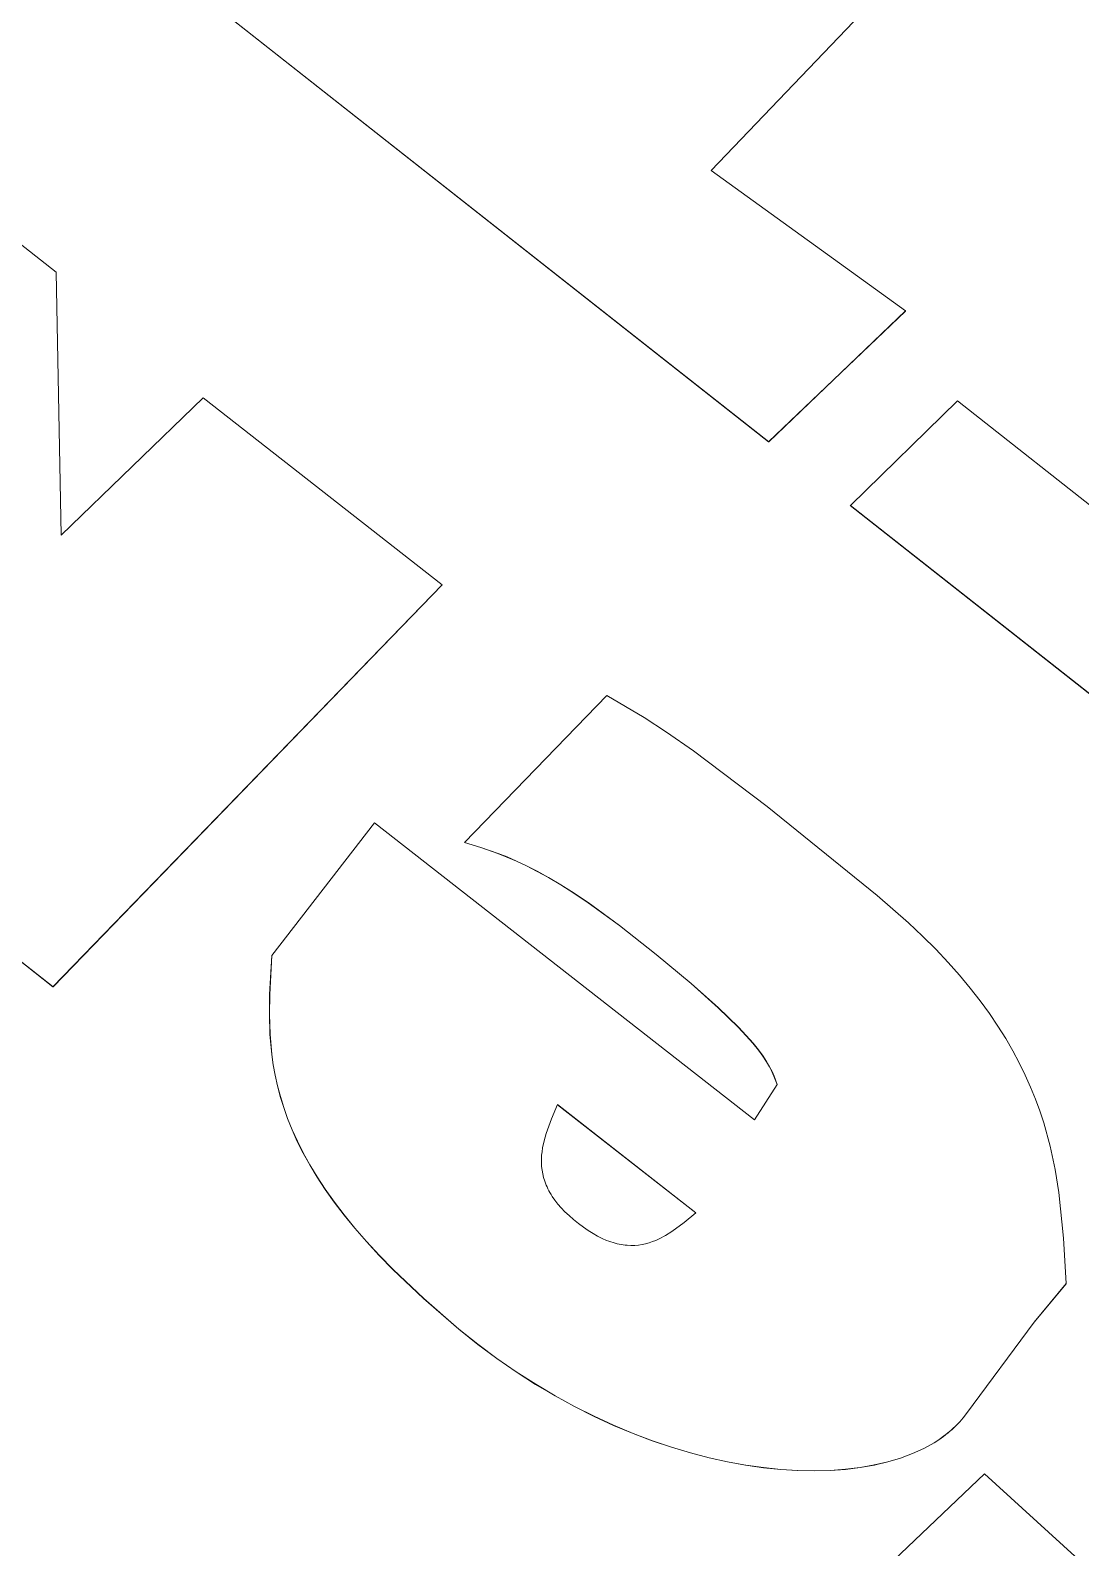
# Model space of a CAD drawing. Header units: millimetres. Extents: x -229914 to 856942, y -268655 to 87212.
# Drawn here: x -133323.3 to -133271.1, y 21728.5 to 21804.1 of the extents above; entities that cross this region are included whole.
import ezdxf

# ---------------------------------------------------------------- set-up
doc = ezdxf.new("R2010")
doc.units = ezdxf.units.MM

# ---------------------------------------------------------------- blocks, each defined once
blk = doc.blocks.new('Т912NEW')
at = {"color": 7, "linetype": 'Continuous', "lineweight": 15}
for p, q in [((4461.366, 3190.859), (4459.619, 3171.635)), ((4461.366, 3190.853), (4459.619, 3171.635)), ((4471.533, 3172.184), (4459.619, 3171.635)), ((4471.533, 3172.184), (4470.272, 3162.847)), ((4471.533, 3172.178), (4470.272, 3162.841)), ((4471.533, 3172.184), (4471.533, 3172.178)), ((4496.971, 3170.397), (4476.353, 3170.292)), ((4475.421, 3162.904), (4476.353, 3170.292)), ((4470.272, 3162.847), (4429.712, 3162.637)), ((4470.272, 3162.841), (4429.712, 3162.631)), ((4470.272, 3162.847), (4470.272, 3162.841)), ((4475.421, 3162.904), (4510.325, 3163.084)), ((4475.421, 3162.898), (4510.325, 3163.078)), ((4475.421, 3162.904), (4475.421, 3162.898)), ((4476.929, 3148.489), (4475.295, 3148.381)), ((4481.521, 3148.608), (4476.929, 3148.489)), ((4488.565, 3148.545), (4481.521, 3148.608)), ((4490.616, 3148.453), (4488.565, 3148.545)), ((4491.582, 3148.372), (4490.616, 3148.453)), ((4471.831, 3147.949), (4470.849, 3137.824)), ((4473.971, 3148.25), (4471.831, 3147.949)), ((4475.295, 3148.381), (4473.971, 3148.25)), ((4492.503, 3148.267), (4491.582, 3148.372)), ((4493.394, 3148.141), (4492.503, 3148.267)), ((4494.24, 3147.993), (4493.394, 3148.141)), ((4495.055, 3147.825), (4494.24, 3147.993)), ((4495.838, 3147.638), (4495.055, 3147.825)), ((4437.278, 3147.37), (4419.815, 3147.218)), ((4445.613, 3137.283), (4437.278, 3147.37)), ((4446.896, 3147.036), (4445.613, 3137.283)), ((4461.995, 3147.167), (4446.896, 3147.036)), ((4459.31, 3119.447), (4461.995, 3147.167)), ((4459.31, 3119.441), (4461.995, 3147.161)), ((4461.995, 3147.167), (4461.995, 3147.161)), ((4496.59, 3147.431), (4495.838, 3147.638)), ((4497.304, 3147.207), (4496.59, 3147.431)), ((4497.994, 3146.965), (4497.304, 3147.207)), ((4498.651, 3146.708), (4497.994, 3146.965)), ((4499.284, 3146.434), (4498.651, 3146.708)), ((4499.891, 3146.145), (4499.284, 3146.434)), ((4500.474, 3145.842), (4499.891, 3146.145)), ((4501.031, 3145.527), (4500.474, 3145.842)), ((4501.569, 3145.198), (4501.031, 3145.527)), ((4502.089, 3144.857), (4501.569, 3145.198)), ((4503.065, 3144.145), (4502.089, 3144.857)), ((4503.978, 3143.395), (4503.065, 3144.145)), ((4504.841, 3142.613), (4503.978, 3143.395)), ((4506.441, 3140.982), (4504.841, 3142.613)), ((4507.953, 3139.299), (4506.441, 3140.982)), ((4477.526, 3139.31), (4479.463, 3139.395)), ((4477.526, 3139.303), (4479.463, 3139.389)), ((4479.463, 3139.395), (4481.783, 3139.406)), ((4479.463, 3139.389), (4481.783, 3139.4)), ((4479.463, 3139.395), (4479.463, 3139.389)), ((4481.783, 3139.406), (4484.045, 3139.352)), ((4481.783, 3139.406), (4481.783, 3139.4)), ((4481.783, 3139.4), (4484.045, 3139.346)), ((4472.957, 3138.575), (4473.456, 3138.711)), ((4472.957, 3138.569), (4473.456, 3138.705)), ((4473.456, 3138.711), (4473.992, 3138.839)), ((4473.456, 3138.705), (4473.992, 3138.832)), ((4473.456, 3138.711), (4473.456, 3138.705)), ((4473.992, 3138.839), (4474.578, 3138.957)), ((4473.992, 3138.832), (4474.578, 3138.951)), ((4473.992, 3138.839), (4473.992, 3138.832)), ((4474.578, 3138.957), (4475.213, 3139.065)), ((4474.578, 3138.951), (4475.213, 3139.058)), ((4474.578, 3138.957), (4474.578, 3138.951)), ((4475.213, 3139.065), (4475.916, 3139.16)), ((4475.213, 3139.058), (4475.916, 3139.154)), ((4475.213, 3139.065), (4475.213, 3139.058)), ((4475.916, 3139.16), (4476.687, 3139.243)), ((4475.916, 3139.154), (4476.687, 3139.236)), ((4475.916, 3139.16), (4475.916, 3139.154)), ((4476.687, 3139.243), (4477.526, 3139.31)), ((4476.687, 3139.236), (4477.526, 3139.303)), ((4476.687, 3139.243), (4476.687, 3139.236)), ((4477.526, 3139.31), (4477.526, 3139.303)), ((4484.045, 3139.352), (4485.848, 3139.254)), ((4484.045, 3139.352), (4484.045, 3139.346)), ((4484.045, 3139.346), (4485.848, 3139.248)), ((4485.848, 3139.254), (4487.24, 3139.117)), ((4485.848, 3139.254), (4485.848, 3139.248)), ((4485.848, 3139.248), (4487.24, 3139.111)), ((4487.24, 3139.117), (4487.809, 3139.037)), ((4487.24, 3139.117), (4487.24, 3139.111)), ((4487.24, 3139.111), (4487.809, 3139.031)), ((4487.809, 3139.037), (4488.303, 3138.95)), ((4487.809, 3139.037), (4487.809, 3139.031)), ((4487.809, 3139.031), (4488.303, 3138.943)), ((4488.303, 3138.95), (4488.729, 3138.856)), ((4488.303, 3138.95), (4488.303, 3138.943)), ((4488.303, 3138.943), (4488.729, 3138.849)), ((4488.729, 3138.856), (4489.093, 3138.757)), ((4488.729, 3138.856), (4488.729, 3138.849)), ((4488.729, 3138.849), (4489.093, 3138.751)), ((4489.093, 3138.757), (4489.407, 3138.653)), ((4489.093, 3138.757), (4489.093, 3138.751)), ((4489.093, 3138.751), (4489.407, 3138.647)), ((4489.407, 3138.653), (4489.683, 3138.546)), ((4489.407, 3138.653), (4489.407, 3138.647)), ((4489.407, 3138.647), (4489.683, 3138.54)), ((4507.903, 3136.806), (4507.953, 3139.299)), ((4507.903, 3136.804), (4507.953, 3139.293)), ((4507.953, 3139.299), (4507.953, 3139.293)), ((4470.849, 3137.824), (4471.644, 3138.134)), ((4470.849, 3137.817), (4471.644, 3138.127)), ((4471.644, 3138.134), (4472.495, 3138.433)), ((4471.644, 3138.127), (4472.495, 3138.427)), ((4471.644, 3138.134), (4471.644, 3138.127)), ((4472.495, 3138.433), (4472.957, 3138.575)), ((4472.495, 3138.427), (4472.957, 3138.569)), ((4472.495, 3138.433), (4472.495, 3138.427)), ((4472.957, 3138.575), (4472.957, 3138.569)), ((4489.683, 3138.546), (4489.923, 3138.435)), ((4489.683, 3138.546), (4489.683, 3138.54)), ((4489.683, 3138.54), (4489.923, 3138.428)), ((4489.923, 3138.435), (4490.143, 3138.321)), ((4489.923, 3138.435), (4489.923, 3138.428)), ((4489.923, 3138.428), (4490.143, 3138.314)), ((4490.143, 3138.321), (4490.529, 3138.091)), ((4490.143, 3138.321), (4490.143, 3138.314)), ((4490.143, 3138.314), (4490.529, 3138.084)), ((4490.742, 3136.005), (4490.529, 3138.091)), ((4490.529, 3138.091), (4490.529, 3138.084)), ((4490.741, 3136.005), (4490.529, 3138.084)), ((4470.849, 3137.824), (4470.849, 3137.817)), ((4508.096, 3131.146), (4507.903, 3136.806)), ((4490.742, 3136.005), (4466.735, 3135.796)), ((4466.735, 3135.796), (4466.855, 3127.446)), ((4466.735, 3135.796), (4466.735, 3135.79)), ((4466.735, 3135.79), (4466.855, 3127.44)), ((4508.103, 3130.885), (4508.096, 3131.146)), ((4491.344, 3130.575), (4482.597, 3130.499)), ((4482.597, 3130.499), (4482.809, 3129.749)), ((4491.342, 3130.569), (4482.599, 3130.492)), ((4491.344, 3130.575), (4491.184, 3129.825)), ((4508.029, 3130.09), (4508.066, 3130.357)), ((4508.029, 3130.084), (4508.066, 3130.351)), ((4508.066, 3130.357), (4508.09, 3130.622)), ((4508.066, 3130.351), (4508.09, 3130.615)), ((4508.066, 3130.357), (4508.066, 3130.351)), ((4508.09, 3130.622), (4508.103, 3130.885)), ((4508.09, 3130.615), (4508.103, 3130.878)), ((4508.09, 3130.622), (4508.09, 3130.615)), ((4508.103, 3130.885), (4508.103, 3130.878)), ((4482.809, 3129.749), (4483.053, 3129.022)), ((4490.981, 3129.099), (4491.184, 3129.825)), ((4507.911, 3129.553), (4507.979, 3129.823)), ((4507.911, 3129.546), (4507.979, 3129.816)), ((4507.979, 3129.823), (4508.029, 3130.09)), ((4507.979, 3129.816), (4508.029, 3130.084)), ((4507.979, 3129.823), (4507.979, 3129.816)), ((4508.029, 3130.09), (4508.029, 3130.084)), ((4483.053, 3129.022), (4483.194, 3128.675)), ((4490.862, 3128.751), (4490.981, 3129.099)), ((4507.514, 3128.465), (4507.744, 3129.01)), ((4507.514, 3128.459), (4507.744, 3129.004)), ((4507.744, 3129.01), (4507.837, 3129.282)), ((4507.744, 3129.004), (4507.837, 3129.276)), ((4507.744, 3129.01), (4507.744, 3129.004)), ((4507.837, 3129.282), (4507.911, 3129.553)), ((4507.837, 3129.276), (4507.911, 3129.546)), ((4507.837, 3129.282), (4507.837, 3129.276)), ((4507.911, 3129.553), (4507.911, 3129.546)), ((4509.368, 3120.022), (4510.666, 3129.358)), ((4510.666, 3129.358), (4523.597, 3128.502)), ((4483.194, 3128.675), (4483.36, 3128.343)), ((4483.36, 3128.343), (4483.456, 3128.184)), ((4483.456, 3128.184), (4483.552, 3128.029)), ((4490.447, 3127.952), (4490.543, 3128.103)), ((4490.543, 3128.103), (4490.633, 3128.258)), ((4490.633, 3128.258), (4490.711, 3128.419)), ((4490.711, 3128.419), (4490.862, 3128.751)), ((4507.241, 3127.918), (4507.514, 3128.465)), ((4507.241, 3127.912), (4507.514, 3128.459)), ((4507.514, 3128.465), (4507.514, 3128.459)), ((4466.855, 3127.446), (4467.978, 3125.866)), ((4466.855, 3127.446), (4466.855, 3127.44)), ((4466.855, 3127.44), (4467.978, 3125.859)), ((4483.552, 3128.029), (4483.66, 3127.88)), ((4483.66, 3127.88), (4483.774, 3127.736)), ((4483.774, 3127.736), (4483.895, 3127.599)), ((4483.895, 3127.599), (4484.029, 3127.468)), ((4484.029, 3127.468), (4484.169, 3127.344)), ((4484.169, 3127.344), (4484.321, 3127.227)), ((4489.824, 3127.289), (4489.969, 3127.408)), ((4489.969, 3127.408), (4490.102, 3127.535)), ((4490.102, 3127.535), (4490.229, 3127.668)), ((4490.229, 3127.668), (4490.338, 3127.807)), ((4490.338, 3127.807), (4490.447, 3127.952)), ((4506.534, 3126.828), (4506.912, 3127.372)), ((4506.534, 3126.822), (4506.912, 3127.366)), ((4506.912, 3127.372), (4507.241, 3127.918)), ((4506.912, 3127.366), (4507.241, 3127.912)), ((4506.912, 3127.372), (4506.912, 3127.366)), ((4507.241, 3127.918), (4507.241, 3127.912)), ((4484.321, 3127.227), (4484.48, 3127.117)), ((4484.48, 3127.117), (4484.565, 3127.065)), ((4484.565, 3127.065), (4484.651, 3127.015)), ((4484.651, 3127.015), (4484.743, 3126.968)), ((4484.743, 3126.968), (4484.835, 3126.922)), ((4484.835, 3126.922), (4484.933, 3126.878)), ((4484.933, 3126.878), (4485.031, 3126.837)), ((4485.031, 3126.837), (4485.136, 3126.798)), ((4485.136, 3126.798), (4485.241, 3126.761)), ((4485.241, 3126.761), (4485.462, 3126.695)), ((4485.462, 3126.695), (4485.697, 3126.638)), ((4485.697, 3126.638), (4485.944, 3126.592)), ((4485.944, 3126.592), (4486.21, 3126.556)), ((4486.21, 3126.556), (4486.488, 3126.531)), ((4487.698, 3126.546), (4487.978, 3126.578)), ((4487.978, 3126.578), (4488.239, 3126.619)), ((4488.239, 3126.619), (4488.482, 3126.672)), ((4488.482, 3126.672), (4488.719, 3126.733)), ((4488.719, 3126.733), (4488.826, 3126.768)), ((4488.826, 3126.768), (4488.932, 3126.805)), ((4488.932, 3126.805), (4489.038, 3126.844)), ((4489.038, 3126.844), (4489.138, 3126.885)), ((4489.138, 3126.885), (4489.232, 3126.928)), ((4489.232, 3126.928), (4489.326, 3126.973)), ((4489.326, 3126.973), (4489.421, 3127.022)), ((4489.421, 3127.022), (4489.509, 3127.071)), ((4489.509, 3127.071), (4489.59, 3127.122)), ((4489.59, 3127.122), (4489.672, 3127.176)), ((4489.672, 3127.176), (4489.824, 3127.289)), ((4506.106, 3126.288), (4506.534, 3126.828)), ((4506.106, 3126.281), (4506.534, 3126.822)), ((4506.534, 3126.828), (4506.534, 3126.822)), ((4467.978, 3125.866), (4468.581, 3125.091)), ((4467.978, 3125.866), (4467.978, 3125.859)), ((4467.978, 3125.859), (4468.581, 3125.084)), ((4486.488, 3126.531), (4486.786, 3126.518)), ((4486.786, 3126.518), (4487.096, 3126.515)), ((4487.096, 3126.515), (4487.406, 3126.525)), ((4487.406, 3126.525), (4487.698, 3126.546)), ((4505.635, 3125.752), (4506.106, 3126.288)), ((4505.635, 3125.746), (4506.106, 3126.281)), ((4506.106, 3126.288), (4506.106, 3126.281)), ((4468.581, 3125.091), (4469.221, 3124.333)), ((4468.581, 3125.091), (4468.581, 3125.084)), ((4468.581, 3125.084), (4469.221, 3124.326)), ((4504.551, 3124.704), (4505.114, 3125.224)), ((4504.551, 3124.698), (4505.114, 3125.218)), ((4505.114, 3125.224), (4505.635, 3125.752)), ((4505.114, 3125.218), (4505.635, 3125.746)), ((4505.114, 3125.224), (4505.114, 3125.218)), ((4505.635, 3125.752), (4505.635, 3125.746)), ((4469.221, 3124.333), (4469.924, 3123.597)), ((4469.221, 3124.333), (4469.221, 3124.326)), ((4469.221, 3124.326), (4469.924, 3123.591)), ((4503.944, 3124.195), (4504.551, 3124.704)), ((4503.944, 3124.189), (4504.551, 3124.698)), ((4504.551, 3124.704), (4504.551, 3124.698)), ((4469.924, 3123.597), (4470.3, 3123.24)), ((4469.924, 3123.597), (4469.924, 3123.591)), ((4469.924, 3123.591), (4470.3, 3123.234)), ((4502.606, 3123.214), (4503.293, 3123.697)), ((4502.606, 3123.207), (4503.293, 3123.691)), ((4503.293, 3123.697), (4503.944, 3124.195)), ((4503.293, 3123.691), (4503.944, 3124.189)), ((4503.293, 3123.697), (4503.293, 3123.691)), ((4503.944, 3124.195), (4503.944, 3124.189)), ((4470.3, 3123.24), (4470.695, 3122.892)), ((4470.3, 3123.24), (4470.3, 3123.234)), ((4470.3, 3123.234), (4470.695, 3122.885)), ((4470.695, 3122.892), (4471.116, 3122.551)), ((4470.695, 3122.892), (4470.695, 3122.885)), ((4470.695, 3122.885), (4471.116, 3122.545)), ((4501.87, 3122.746), (4502.606, 3123.214)), ((4501.87, 3122.74), (4502.606, 3123.207)), ((4502.606, 3123.214), (4502.606, 3123.207)), ((4471.116, 3122.551), (4471.561, 3122.22)), ((4471.116, 3122.551), (4471.116, 3122.545)), ((4471.116, 3122.545), (4471.561, 3122.214)), ((4471.561, 3122.22), (4472.031, 3121.899)), ((4471.561, 3122.22), (4471.561, 3122.214)), ((4471.561, 3122.214), (4472.031, 3121.893)), ((4500.293, 3121.862), (4501.103, 3122.295)), ((4500.293, 3121.856), (4501.103, 3122.288)), ((4501.103, 3122.295), (4501.87, 3122.746)), ((4501.103, 3122.288), (4501.87, 3122.74)), ((4501.103, 3122.295), (4501.103, 3122.288)), ((4501.87, 3122.746), (4501.87, 3122.74)), ((4472.031, 3121.899), (4472.526, 3121.59)), ((4472.031, 3121.899), (4472.031, 3121.893)), ((4472.031, 3121.893), (4472.526, 3121.583)), ((4472.526, 3121.59), (4473.053, 3121.292)), ((4472.526, 3121.59), (4472.526, 3121.583)), ((4472.526, 3121.583), (4473.053, 3121.285)), ((4473.053, 3121.292), (4473.611, 3121.006)), ((4473.053, 3121.292), (4473.053, 3121.285)), ((4473.053, 3121.285), (4473.611, 3121)), ((4498.569, 3121.06), (4499.453, 3121.45)), ((4498.569, 3121.053), (4499.453, 3121.443)), ((4499.453, 3121.45), (4500.293, 3121.862)), ((4499.453, 3121.443), (4500.293, 3121.856)), ((4499.453, 3121.45), (4499.453, 3121.443)), ((4500.293, 3121.862), (4500.293, 3121.856)), ((4473.611, 3121.006), (4474.2, 3120.733)), ((4473.611, 3121.006), (4473.611, 3121)), ((4473.611, 3121), (4474.2, 3120.726)), ((4474.2, 3120.733), (4474.827, 3120.474)), ((4474.2, 3120.733), (4474.2, 3120.726)), ((4474.2, 3120.726), (4474.827, 3120.467)), ((4496.711, 3120.352), (4497.655, 3120.693)), ((4496.711, 3120.346), (4497.655, 3120.687)), ((4497.655, 3120.693), (4498.569, 3121.06)), ((4497.655, 3120.687), (4498.569, 3121.053)), ((4497.655, 3120.693), (4497.655, 3120.687)), ((4498.569, 3121.06), (4498.569, 3121.053)), ((4474.827, 3120.474), (4475.485, 3120.229)), ((4474.827, 3120.474), (4474.827, 3120.467)), ((4474.827, 3120.467), (4475.485, 3120.222)), ((4475.485, 3120.229), (4476.187, 3120)), ((4475.485, 3120.229), (4475.485, 3120.222)), ((4475.485, 3120.222), (4476.187, 3119.993)), ((4476.187, 3120), (4476.932, 3119.786)), ((4476.187, 3120), (4476.187, 3119.993)), ((4476.187, 3119.993), (4476.932, 3119.78)), ((4476.932, 3119.786), (4477.715, 3119.59)), ((4476.932, 3119.786), (4476.932, 3119.78)), ((4476.932, 3119.78), (4477.715, 3119.583)), ((4493.69, 3119.498), (4494.725, 3119.753)), ((4494.725, 3119.753), (4495.736, 3120.038)), ((4494.725, 3119.746), (4495.736, 3120.032)), ((4494.725, 3119.753), (4494.725, 3119.746)), ((4495.736, 3120.038), (4496.711, 3120.352)), ((4495.736, 3120.032), (4496.711, 3120.346)), ((4495.736, 3120.038), (4495.736, 3120.032)), ((4496.711, 3120.352), (4496.711, 3120.346)), ((4459.31, 3119.447), (4430.957, 3119.272)), ((4459.31, 3119.441), (4430.957, 3119.265)), ((4459.31, 3119.447), (4459.31, 3119.441)), ((4477.715, 3119.59), (4478.542, 3119.41)), ((4477.715, 3119.59), (4477.715, 3119.583)), ((4477.715, 3119.583), (4478.542, 3119.404)), ((4478.542, 3119.41), (4479.413, 3119.249)), ((4478.542, 3119.41), (4478.542, 3119.404)), ((4478.542, 3119.404), (4479.413, 3119.242)), ((4479.413, 3119.249), (4480.334, 3119.107)), ((4479.413, 3119.249), (4479.413, 3119.242)), ((4479.413, 3119.242), (4480.334, 3119.1)), ((4480.334, 3119.107), (4481.305, 3118.983)), ((4480.334, 3119.107), (4480.334, 3119.1)), ((4480.334, 3119.1), (4481.305, 3118.977)), ((4490.421, 3118.932), (4491.535, 3119.086)), ((4490.421, 3118.925), (4491.535, 3119.079)), ((4491.535, 3119.086), (4492.624, 3119.274)), ((4491.535, 3119.079), (4492.624, 3119.268)), ((4491.535, 3119.086), (4491.535, 3119.079)), ((4492.624, 3119.274), (4493.69, 3119.498)), ((4492.624, 3119.268), (4493.69, 3119.491)), ((4492.624, 3119.274), (4492.624, 3119.268)), ((4493.69, 3119.491), (4494.725, 3119.746)), ((4493.69, 3119.498), (4493.69, 3119.491)), ((4481.305, 3118.983), (4483.403, 3118.8)), ((4481.305, 3118.983), (4481.305, 3118.977)), ((4481.305, 3118.977), (4483.403, 3118.793)), ((4483.403, 3118.8), (4485.721, 3118.703)), ((4483.403, 3118.8), (4483.403, 3118.793)), ((4483.403, 3118.793), (4485.721, 3118.696)), ((4485.721, 3118.703), (4486.93, 3118.699)), ((4485.721, 3118.703), (4485.721, 3118.696)), ((4485.721, 3118.696), (4486.93, 3118.692)), ((4486.93, 3118.699), (4488.115, 3118.736)), ((4486.93, 3118.692), (4488.115, 3118.73)), ((4486.93, 3118.699), (4486.93, 3118.692)), ((4488.115, 3118.736), (4489.277, 3118.815)), ((4488.115, 3118.73), (4489.277, 3118.808)), ((4488.115, 3118.736), (4488.115, 3118.73)), ((4489.277, 3118.815), (4490.421, 3118.932)), ((4489.277, 3118.808), (4490.421, 3118.925)), ((4489.277, 3118.815), (4489.277, 3118.808)), ((4490.421, 3118.932), (4490.421, 3118.925))]:
    blk.add_line(p, q, dxfattribs=at)

msp = doc.modelspace()

# ---------------------------------------------------------------- block references
at = {"rotation": 321.4676820499667}
msp.add_blockref('Т912NEW', (-138753.82306, 22094.20638), dxfattribs=at)

doc.saveas('drawing.dxf')
